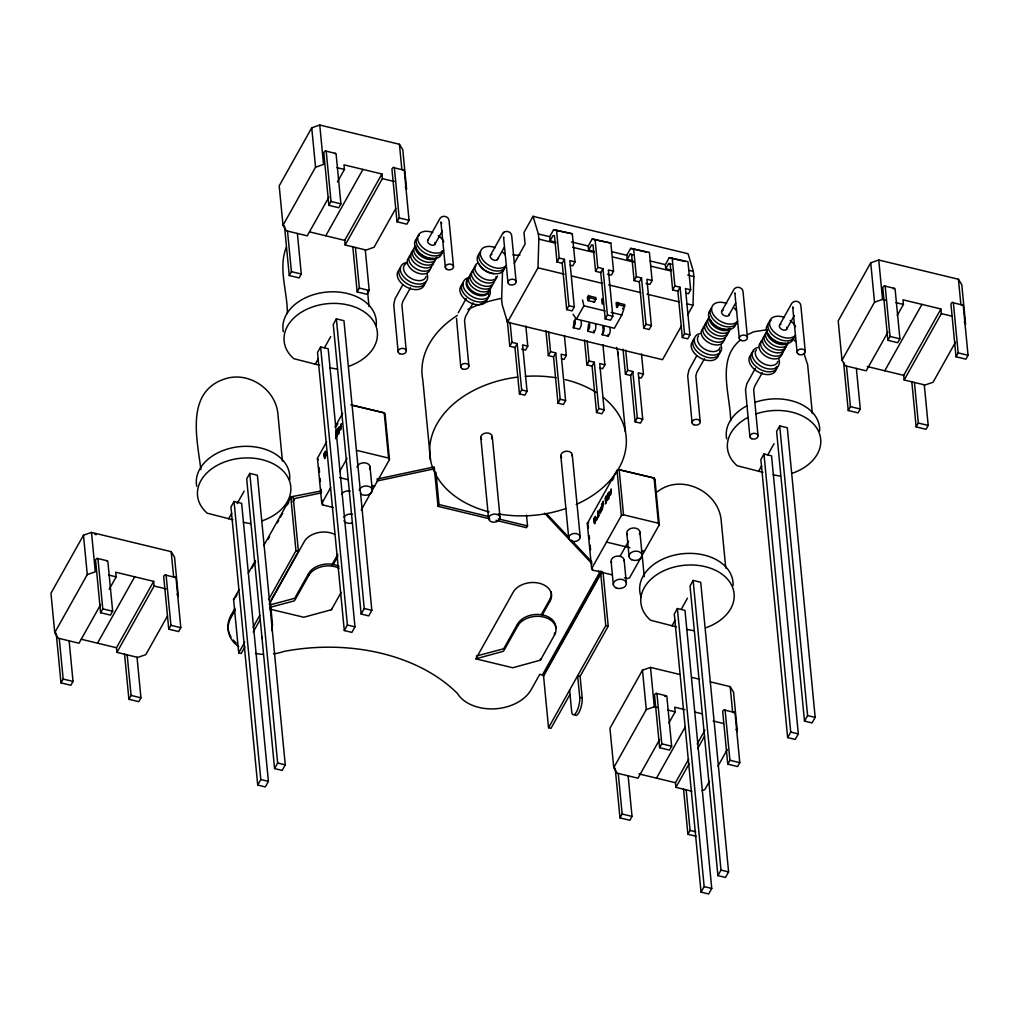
<?xml version="1.0" encoding="UTF-8"?>
<svg xmlns="http://www.w3.org/2000/svg" width="1019" height="1019" viewBox="0 0 1019 1019"><rect width="100%" height="100%" fill="white"/><g stroke="black" fill="none" stroke-linecap="round" stroke-linejoin="round"><path stroke-width="1.5" d="M502.533 270.736L501.666 299.433L502.163 304.605L507.5 322.246L662.516 359.682L681.584 325.672M507.5 322.246L537.981 267.819L538.86 239.121L538.35 233.95L533.026 216.308L688.054 253.744L693.379 271.385L693.875 276.557L693.009 305.254L687.672 314.782M456.512 318.374L460.766 366.967M573.035 314.272L576.448 319.087L614.393 328.245L621.832 314.973L623.794 309.165M286.326 247.248C277.869 268.417 287.613 291.778 287.345 313.572M458.232 312.833L466.231 298.491M335.799 434.667L336.448 433.546A2.178 0.675 -76.4 0 1 336.932 433.292L337.072 435.865L335.608 438.756M335.735 435.521L336.652 434.298L335.697 437.839M177 594.37L178.35 596.574L174.555 557.189L171.192 551.661L91.506 532.415L83.482 535.192L50.95 593.262L54.746 632.659L58.108 638.174L78.985 643.218L100.677 604.509M405.256 186.987L406.606 189.19L402.811 149.806L399.435 144.278L319.762 125.031L311.738 127.808L279.206 185.878L283.002 225.275L286.364 230.791L307.241 235.835L328.92 197.126M54.746 632.659L87.277 574.589L83.482 535.192M283.002 225.275L315.533 167.205L311.738 127.808M109.199 589.3L116.166 576.856L115.72 572.219L153.665 581.378L154.111 586.014L116.93 652.377L137.794 657.421L145.806 654.644L167.498 615.935M337.455 181.917L344.422 169.472L343.976 164.836L381.921 173.994L382.367 178.631L345.174 244.993L366.05 250.037L374.062 247.26L395.754 208.551M69.126 640.836L73.024 681.418L70.859 685.29L61 682.908L63.165 679.036L59.255 638.454M297.382 233.453L301.28 274.035L299.115 277.907L289.256 275.525L291.421 271.653L287.511 231.071M100.614 612.725L102.779 608.852L98.002 559.214A6.076 1.898 -76.4 0 0 95.531 559.941L100.614 612.725L110.472 615.107L112.65 611.234L107.874 561.596A6.076 1.898 -76.4 0 0 106.626 560.883M328.87 205.341L331.035 201.469L326.258 151.831A6.076 1.898 -76.4 0 0 323.787 152.557L328.87 205.341L338.728 207.723L340.906 203.851L336.117 154.213A6.076 1.898 -76.4 0 0 334.64 153.665M97.506 643.167L134.686 576.805M325.762 235.784L362.942 169.421M116.93 652.377L116.484 647.753L153.665 581.378M345.174 244.993L344.728 240.369L381.921 173.994M234.039 501.475L230.944 507.016L257.718 785.076L265.297 786.91L268.405 781.382L241.63 503.31L234.039 501.475L260.813 779.548L257.718 785.076M249.782 473.389L246.687 478.917L274.57 768.568L282.161 770.402L285.256 764.874L257.374 475.223L249.782 473.389L277.665 763.04L274.57 768.568M320.616 346.957L317.52 352.485L344.295 630.544L351.886 632.379L354.981 626.851L328.207 348.791L320.616 346.957L347.39 625.016L344.295 630.544M336.359 318.858L333.264 324.386L361.146 614.037L368.738 615.871L371.833 610.343L343.951 320.692L336.359 318.858L364.254 608.509L361.146 614.037M228.664 518.773L231.759 513.232M237.185 503.564L244.152 491.12M315.24 364.242L318.336 358.713M324.539 347.645L330.729 336.588M137.03 657.242L140.94 697.811L138.775 701.683L128.904 699.301L131.082 695.429L127.171 654.86M365.286 249.859L369.196 290.44L367.031 294.3L357.159 291.918L359.338 288.046L355.427 247.477M168.759 629.182L170.937 625.309L166.11 575.226L175.981 577.607L180.796 627.691L178.631 631.563L168.759 629.182L163.677 576.397A5.91 1.847 -76.4 0 1 166.11 575.226M397.015 221.798L399.193 217.926L394.366 167.842L404.237 170.224L409.052 220.308L406.887 224.18L397.015 221.798L391.933 169.014A5.91 1.847 -76.4 0 1 394.366 167.842M402.836 284.734L395.054 298.834L393.742 304.681L398.123 351.861M427.929 239.962L439.507 219.289C441.52 214.487 449.099 215.837 449.112 221.123L453.48 266.405M244.955 646.785L241.185 653.51L238.726 652.912L233.58 599.427L238.994 589.759M248.267 573.2L255.234 560.781M263.743 545.598L290.81 497.285A1.312 0.828 29.3 0 1 291.943 496.648L321.074 491.005M235.491 597.401L237.032 594.637M251.731 568.411L255.591 561.52M267.972 539.433L269.513 536.669M277.244 522.874L278.798 520.11M280.34 517.346L282.658 513.207M287.307 504.927L288.848 502.163M290.402 499.399L291.943 496.648M410.491 287.778L402.836 301.433L401.894 304.898L406.25 350.676M434.756 244.458L442.412 230.803M292.873 501.845L294.58 499.119L293.357 498.813L293.166 496.941M333.302 507.513L322.679 504.94L321.775 503.462L317.431 458.283L326.577 441.94M334.971 426.974L342.601 413.357M336.372 426.184L337.9 423.458M230.995 636.9A39.27 27.717 -5.5 0 1 231.096 615.196L234.981 608.279M238.739 646.683A39.27 27.717 -5.5 0 1 231.275 617.081L235.16 610.152M335.748 432.273L336.83 430.349L335.659 433.202M321.775 503.462L330.704 487.541M339.62 471.619L347.059 458.333M238.726 652.912L244.751 642.161M253.03 627.386L259.807 615.285M268.608 599.592L295.956 550.782L290.81 497.285M253.234 632.009L260.011 619.909M294.427 499.081A1.312 0.828 29.3 0 0 293.447 499.756L298.414 551.368L270.302 601.541L272.379 623.131A10.649 3.324 -76.4 0 1 271.716 630.532M269.194 604.216L304.197 541.739A19.96 14.088 -5.5 0 1 334.691 534.364M338.983 566.309A19.96 14.088 -5.5 0 0 308.502 573.684L295.192 597.427A3.821 1.185 -76.4 0 1 294.236 598.446L270.595 604.726M308.502 573.684L308.681 575.569L295.243 599.541A6.483 2.025 -76.4 0 1 293.88 600.993L270.124 607.311M490.547 255.094L502.125 234.434C504.138 229.517 511.729 231.007 511.755 236.23L516.111 281.511M473.134 302.898L465.479 316.552L464.524 320.59L468.893 365.821M497.399 259.578L504.29 247.286M361.21 509.971L389.475 459.544L385.118 414.351L384.227 412.873L350.829 404.81M331.57 565.43L337.786 554.323M333.302 564.526L337.964 556.196M533.026 216.308L523.983 232.459L525.091 244.05L514.251 263.399M341.123 592.396L331.914 608.827A3.821 1.185 -76.4 0 1 330.958 609.846L303.777 617.247L269.92 609.145M555.826 242.204L550.094 240.815L549.7 236.688L553.584 229.746L572.296 233.771L575.009 261.87L572.793 265.806L570.207 265.182M550.094 240.815L553.011 235.593L554.476 235.695L557.011 261.998L562.208 263.259L566.666 309.598L572.067 310.897L574.27 306.961L569.812 260.622L575.009 261.87M376.864 479.121L434.209 466.919L438.004 506.328L489.897 518.862M521.677 349.16L525.575 350.103L527.778 346.154L522.581 344.906L527.052 391.245L524.849 395.194L519.435 393.882L514.977 347.543L509.78 346.282L511.997 342.346L510.06 322.233M557.011 261.998L559.214 258.062L556.514 229.95M514.977 347.543L517.181 343.607L511.997 342.346M562.208 263.259L564.411 259.31L559.214 258.062M438.004 506.328L439.011 504.545L435.903 472.217M594.383 251.515L588.638 250.126L588.243 245.999L592.141 239.057L610.852 243.07L613.553 271.181L611.349 275.117L607.451 274.187M588.638 250.126L591.568 244.904L593.033 245.006L595.567 271.309L600.751 272.557L605.222 318.909L610.623 320.208L612.827 316.272L608.368 269.933L613.553 271.181M519.435 393.882L521.652 389.946L517.181 343.607M566.666 309.598L568.869 305.662L564.411 259.31M561.533 358.777L564.118 359.401L566.335 355.465L561.138 354.217L565.596 400.556L563.392 404.492L557.992 403.193L553.534 356.854L548.337 355.593L550.54 351.657L548.604 331.544M595.567 271.309L597.771 267.373L595.058 239.261M553.534 356.854L555.737 352.905L550.54 351.657M600.751 272.557L602.955 268.621L597.771 267.373M576.448 319.087L583.887 305.815L582.562 299.994M593.759 301.191A2.879 0.892 -76.4 0 0 595.032 301.28L595.949 297.612L589.886 296.147L588.74 298.159M581.097 320.565L581.365 323.316A2.879 0.892 -76.4 0 1 580.473 327.277L579.391 329.213L573.315 327.749L574.398 325.813A2.879 0.892 -76.4 0 0 575.289 321.851L575.022 319.1M589.886 296.147L588.969 299.815A2.879 0.892 -76.4 0 1 587.683 299.726L587.415 296.975M632.939 260.826L627.194 259.437L626.8 255.31L630.685 248.369L649.396 252.381L652.109 280.492L649.905 284.428L646.008 283.486M627.194 259.437L630.124 254.215L631.576 254.317L634.111 280.62L639.308 281.868L643.766 328.22L649.167 329.519L651.383 325.583L646.912 279.244L652.109 280.492M595.516 324.042L595.784 326.793A2.879 0.892 -76.4 0 1 594.892 330.755L593.81 332.691L587.734 331.226L588.816 329.29A2.879 0.892 -76.4 0 0 589.708 325.328L589.441 322.577M557.992 403.193L560.195 399.257L555.737 352.905M605.222 318.909L607.426 314.973L602.955 268.621M617.59 305.101L618.724 303.102L624.787 304.579L623.87 308.248A2.879 0.892 -76.4 0 1 622.596 308.158M609.935 327.519L610.203 330.283A2.879 0.892 -76.4 0 1 609.311 334.245L608.228 336.181L602.153 334.716L603.235 332.78A2.879 0.892 -76.4 0 0 604.127 328.806L603.859 326.055M618.724 303.102L617.807 306.783A2.879 0.892 -76.4 0 1 616.52 306.694L616.126 302.567M600.076 368.088L602.675 368.712L604.878 364.777L599.694 363.528L604.152 409.867L601.949 413.803L596.548 412.504L592.077 366.152L586.893 364.904L589.097 360.968L587.161 340.856M634.111 280.62L636.327 276.684L633.614 248.572M592.077 366.152L594.281 362.216L589.097 360.968M639.308 281.868L641.511 277.932L636.327 276.684M671.483 270.124L665.751 268.749L665.343 264.622L669.241 257.667L687.952 261.692L690.653 289.804L688.449 293.739L685.851 293.115M665.751 268.749L668.668 263.526L670.133 263.628L672.667 289.931L677.852 291.179L682.322 337.531L687.723 338.83L689.927 334.894L685.469 288.543L690.653 289.804M526.492 515.143L527.536 525.919L526.53 527.702L495.998 520.34M596.548 412.504L598.752 408.568L594.281 362.216M643.766 328.22L645.97 324.284L641.511 277.932M638.633 377.399L641.231 378.024L643.435 374.088L638.238 372.839L642.709 419.178L640.492 423.114L635.092 421.815L630.634 375.463L625.437 374.215L627.653 370.279L625.704 350.167M672.667 289.931L674.871 285.995L672.171 257.883M630.634 375.463L632.837 371.527L627.653 370.279M677.852 291.179L680.068 287.243L674.871 285.995M554.387 633.041L554.565 634.913L540.923 659.268A3.821 1.185 -76.4 0 1 539.968 660.287L512.735 667.751L475.86 658.847L513.194 592.205A19.96 14.088 -5.5 0 1 539.166 583.212A19.96 14.088 -5.5 0 1 550.082 601.108L541.522 616.38M555.852 628.175A19.96 14.088 -5.5 0 0 540.159 614.572A19.96 14.088 -5.5 0 0 517.512 624.125L504.201 647.88A3.821 1.185 -76.4 0 1 503.259 648.886L476.65 655.956A4.318 1.35 -76.4 0 0 476.395 656.096M517.512 624.125L517.69 626.01L504.252 649.982A6.483 2.025 -76.4 0 1 502.889 651.434L475.911 658.784M635.092 421.815L637.295 417.879L632.837 371.527M682.322 337.531L684.526 333.582L680.068 287.243M612.266 574.869L592.536 570.105L591.631 568.627L587.288 523.448L617.03 470.358L618.444 469.555L654.083 478.038L654.975 479.516L659.331 524.696L629.576 577.798L627.449 578.537L624.405 577.798M612.343 480.458L613.858 477.733M541.344 614.508L549.903 599.236A19.96 14.088 -5.5 0 0 551.19 591.912M696.779 355.72L688.997 369.821L687.685 375.667L692.079 422.834M721.872 310.935L733.451 290.275C735.476 285.46 743.042 286.81 743.068 292.109L747.424 337.391M704.435 358.764L696.779 372.419L695.837 375.871L700.193 421.662M728.7 315.444L735.591 303.152M591.631 568.627L621.386 515.538L617.03 470.358L619.17 469.619L623.526 514.799L658.427 523.231L659.331 524.696M569.825 694.716L550.999 728.318L548.54 727.732L543.56 676.106A1.312 0.828 29.3 0 0 542.401 674.922L599.478 572.742L600.701 573.035L543.471 675.177L539.79 674.285L531.256 689.519A39.932 28.188 -5.5 0 1 479.312 707.492A39.27 27.717 -5.5 0 1 457.378 693.404A169.638 119.745 -5.5 0 0 283.702 651.472A39.27 27.717 -5.5 0 1 273.614 653.88M543.56 676.106L600.79 573.977A1.312 0.828 29.3 0 0 599.631 572.78M620.087 556.285L628.57 541.165M548.54 727.732L605.757 625.59L600.79 573.977M575.06 715.071A10.649 3.324 -76.4 0 0 579.913 710.51A10.649 3.324 -76.4 0 0 582.193 697.939L580.104 676.361L608.216 626.175L603.07 572.691A1.312 0.828 29.3 0 0 602.866 572.181M755.372 368.305L746.825 383.781L745.513 389.627L749.895 436.794M779.701 324.895L791.279 304.235C793.304 299.433 800.87 300.783 800.896 306.069L805.252 351.351M762.263 372.725L754.608 386.379L753.665 389.831L758.021 435.623M786.528 329.404L794.183 315.75M679.609 674.438L650.504 667.407L642.479 670.171L609.948 728.254L613.744 767.638L617.106 773.166L637.97 778.198L659.662 739.488M964.254 321.966L965.592 324.169L961.809 284.785L958.433 279.257L878.76 260.023L870.736 262.787L838.204 320.87L842 360.255L845.362 365.783L866.226 370.814L887.918 332.105M677.38 608.534L674.285 614.062L701.059 892.134L708.651 893.969L711.746 888.428L684.972 610.368L677.38 608.534L704.154 886.606L701.059 892.134M693.124 580.435L690.029 585.976L717.911 875.627L725.503 877.448L728.598 871.92L700.715 582.269L693.124 580.435L721.006 870.086L717.911 875.627M763.957 454.015L760.862 459.544L787.636 737.603L795.228 739.437L798.323 733.909L771.549 455.85L763.957 454.015L790.731 732.075L787.636 737.603M779.701 425.917L776.605 431.445L804.488 721.095L812.079 722.93L815.175 717.401L787.292 427.751L779.701 425.917L807.596 715.567L804.488 721.095M672.005 625.819L675.1 620.291M681.303 609.235L687.494 598.166M758.582 471.3L761.677 465.772M767.88 454.703L774.071 443.647M613.744 767.638L646.275 709.568L642.479 670.171M842 360.255L874.531 302.184L870.736 262.787M668.961 722.891L675.164 711.835L674.718 707.199L684.934 709.67M897.217 315.508L903.42 304.452L902.974 299.815L940.919 308.974L941.365 313.61L904.171 379.985L925.048 385.016L933.06 382.252L955.529 342.155M628.124 775.816L632.022 816.397L629.857 820.27L619.985 817.888L622.163 814.015L618.253 773.434M856.368 368.432L860.278 409.014L858.113 412.886L848.241 410.504L850.419 406.632L846.509 366.05M659.611 747.704L661.777 743.832L657 694.194A6.076 1.898 -76.4 0 0 654.529 694.92L659.611 747.704L669.47 750.086L671.648 746.214L666.859 696.576A6.076 1.898 -76.4 0 0 664.885 696.55M887.867 340.321L890.033 336.448L885.256 286.81A6.076 1.898 -76.4 0 0 882.785 287.536L887.867 340.321L897.726 342.702L899.904 338.83L895.115 289.192A6.076 1.898 -76.4 0 0 893.396 288.874M656.503 778.147L685.163 726.993M884.759 370.763L921.94 304.401M691.799 791.203L675.915 787.369L675.47 782.732L688.64 759.219M697.162 744.01L704.919 730.19M904.171 379.985L903.726 375.349L940.919 308.974M675.915 787.369L689.086 763.855M697.607 748.647L704.588 736.202M709.453 781.331L704.804 789.636L702.129 790.553M717.975 766.122L727.273 749.538M696.359 836.332L687.901 834.294L690.067 830.421L686.169 789.84M924.284 384.838L928.194 425.42L926.029 429.292L916.157 426.91L918.323 423.038L914.425 382.456M727.757 764.161L729.935 760.289L725.108 710.205L734.966 712.587L739.794 762.671L737.629 766.543L727.757 764.161L722.675 711.389A5.91 1.847 -76.4 0 1 725.108 710.205M956.013 356.777L958.178 352.905L953.364 302.821L963.222 305.203L968.05 355.287L965.885 359.159L956.013 356.777L950.931 304.006A5.91 1.847 -76.4 0 1 953.364 302.821M332.245 608.241L332.118 608.458A6.483 2.025 -76.4 0 1 330.767 609.897L330.767 609.897M541.255 658.682L541.127 658.898A6.483 2.025 -76.4 0 1 539.777 660.337M603.248 301.509L602.764 298.745M503.462 232.816L504.176 232.141M740.647 339.811C716.102 359.261 730.305 395.079 730.687 420.63M657.319 491.846C680.31 473.262 717.656 490.661 721.07 519.282L725.77 568.092M587.288 523.448L588.689 522.658M747.322 334.78L753.843 331.761L767.205 329.685M315.533 167.205L323.545 164.428L319.762 125.031M87.277 574.589L95.302 571.812L91.506 532.415M874.531 302.184L882.543 299.408L885.524 300.134M621.386 515.538L623.526 514.799M646.275 709.568L654.287 706.791L657.268 707.517M293.357 498.813L321.252 492.878M377.043 481.006L434.4 468.791M337.06 369.107L329.85 367.77M780.401 476.166L773.192 474.829M250.483 523.639L243.274 522.301M693.824 630.697L686.615 629.347M572.296 233.771L553.584 229.746M610.852 243.07L592.141 239.057M351.619 405.129L384.227 412.873L388.57 458.066L389.475 459.544M618.444 469.555L654.083 478.038L658.427 523.231M325.647 151.029L335.518 153.41M884.645 286.008L894.516 288.39M336.971 167.664L344.422 169.472M382.367 178.631L394.289 181.509M895.968 302.656L903.42 304.452M941.365 313.61L951.797 316.132M630.685 248.369L646.479 252.177M669.241 257.667L685.023 261.488M630.124 254.215L632.99 254.903M668.668 263.526L671.546 264.214M538.35 233.95L549.7 236.688M571.544 241.974L588.243 245.999M611.617 251.642L626.8 255.31M650.173 260.953L665.343 264.622M688.793 270.277L693.379 271.385M538.86 239.121L555.737 243.197M572.627 247.273L594.115 252.47M612.534 256.915L634.022 262.1M650.899 266.176L670.859 270.99M687.736 275.079L693.875 276.557M331.035 201.469L340.906 203.851M399.193 217.926L409.052 220.308M890.033 336.448L899.904 338.83M958.178 352.905L968.05 355.287M537.981 267.819L564.08 274.124M571.748 275.983L602.458 283.397M608.598 284.874L640.824 292.657M646.963 294.134L679.202 301.917M686.87 303.777L693.009 305.254M590.052 297.879L596.115 299.344M618.89 304.847L624.953 306.311M309.712 231.912L344.728 240.369M867.245 366.534L903.726 375.349M588.141 300.592L594.217 302.057M583.887 305.815L605.133 310.948M611.209 312.413L621.832 314.973M568.869 305.662L574.27 306.961M607.426 314.973L612.827 316.272M645.97 324.284L651.383 325.583M684.526 333.582L689.927 334.894M291.421 271.653L301.28 274.035M359.338 288.046L369.196 290.44M850.419 406.632L860.278 409.014M918.323 423.038L928.194 425.42M521.652 389.946L527.052 391.245M560.195 399.257L565.596 400.556M598.752 408.568L604.152 409.867M637.295 417.879L642.709 419.178M319.622 365.299L293.803 358.663A46.836 33.054 -5.5 0 1 305.433 309.954A46.836 33.054 -5.5 0 1 372.075 319.151A46.836 33.054 -5.5 0 1 348.829 366.267M762.964 472.357L737.145 465.721A46.836 33.054 -5.5 0 1 747.908 417.446M356.701 450.373L388.57 458.066M339.569 477.631L348.332 479.745M371.68 485.375L374.597 486.088M606.509 542.083L629.857 547.725M641.537 550.54L644.454 551.254M439.011 504.545L489.107 516.633M498.329 518.862L527.536 525.919M601.745 571.455L600.522 571.162L600.701 573.035L598.548 570.729M233.045 519.83L207.226 513.194A46.836 33.054 -5.5 0 1 218.856 464.473A46.836 33.054 -5.5 0 1 285.486 473.682A46.836 33.054 -5.5 0 1 262.252 520.785M676.387 626.876L650.568 620.253A46.836 33.054 -5.5 0 1 662.197 571.532A46.836 33.054 -5.5 0 1 728.827 580.741A46.836 33.054 -5.5 0 1 705.594 627.844M295.956 550.782L298.414 551.368M605.757 625.59L608.216 626.175M691.876 677.393L699.531 679.24M710.256 681.838L730.177 686.64L733.553 692.168L737.348 731.553L735.998 729.349M364.254 608.509L371.833 610.343M807.596 715.567L815.175 717.401M97.391 558.412L107.262 560.794M656.389 693.391L666.26 695.773M580.104 676.361L577.646 675.763L579.735 697.34A10.649 3.324 -76.4 0 1 576.436 712.026A10.649 3.324 -76.4 0 1 571.697 711.682L569.621 690.092M347.39 625.016L354.981 626.851M790.731 732.075L798.323 733.909M695.149 712.128L702.448 713.899M108.715 575.047L116.166 576.856M154.111 586.014L166.033 588.893M667.712 710.039L675.164 711.835M713.109 720.993L723.541 723.515M579.735 697.34L582.193 697.939M102.779 608.852L112.65 611.234M170.937 625.309L180.796 627.691M661.777 743.832L671.648 746.214M729.935 760.289L739.794 762.671M81.456 639.295L116.484 647.753M638.989 773.918L675.47 782.732M63.165 679.036L73.024 681.418M131.082 695.429L140.94 697.811M622.163 814.015L632.022 816.397M690.067 830.421L695.71 831.784M277.665 763.04L285.256 764.874M721.006 870.086L728.598 871.92M260.813 779.548L268.405 781.382M704.154 886.606L711.746 888.428M653.345 477.987L654.975 479.516M383.488 412.822L385.118 414.351M546.502 513.614L569.188 537.777M571.353 540.083L591.873 561.953M544.515 513.181L592.064 563.825M793.699 339.403L795.572 341.582M793.457 308.324L792.68 306.859L797.125 352.498M441.686 223.39L440.909 221.925L445.354 267.551M317.431 458.283L318.323 459.76M735.043 293.561L734.852 292.899L739.297 338.537M503.743 237.72L503.552 237.07L507.984 282.696M617.463 305.089L617.183 302.223M588.638 298.147L588.345 295.255M803.915 353.3L807.659 364.764L812.36 413.574M958.433 279.257L960.866 304.477M911.788 381.514L916.157 426.91M878.76 260.023L882.543 299.408M843.617 362.42L848.241 410.504M730.177 686.64L732.61 711.861M683.532 788.897L687.901 834.294M641.499 353.975L643.435 374.088M623.029 349.224L625.437 374.215M639.856 531.676L644.263 576.729M650.504 667.407L654.287 706.791M617.743 351.835L625.449 431.827M608.063 334.436L608.228 336.181M626.851 533.561L629.092 556.731M601.707 299.077L602.102 303.203A2.879 0.892 -76.4 0 0 603.388 303.293M602.789 326.284L603.197 330.551L602.153 334.716M624.112 559.775L626.341 582.944M602.942 344.664L604.878 364.777M593.644 330.958L593.81 332.691M588.511 324.182L587.734 331.226M611.12 561.66L613.349 584.83M584.486 339.926L586.893 364.904M574.092 320.692L573.315 327.749M615.209 768.25L619.985 817.888M588.18 524.925L588.485 528.033M589.237 535.828L589.53 538.949M590.128 545.178L590.587 549.852M592.23 566.984L592.536 570.105M564.399 335.353L566.335 355.465M572.283 454.92L580.193 537.14A5.757 4.063 -5.5 0 1 571.684 541.178A5.757 4.063 -5.5 0 1 571.493 534.147A5.757 4.063 -5.5 0 1 580.193 537.14M560.807 455.633L568.717 537.841M545.929 330.615L548.337 355.593M525.842 326.055L527.778 346.154M549.903 599.236L550.082 601.108M507.233 319.737L509.78 346.282M492.253 436.68L500.062 517.779A5.757 4.063 -5.5 0 1 491.54 521.83A5.757 4.063 -5.5 0 1 491.362 514.799A5.757 4.063 -5.5 0 1 500.062 517.779M480.777 437.393L488.585 518.493M430.527 460.104L422.834 380.112A98.588 69.598 -5.5 0 1 457.353 315.393M399.435 144.278L401.868 169.485M367.502 290.772L369.018 306.515M352.791 246.534L357.159 291.918M369.986 466.511L372.228 489.68M319.074 467.543L319.52 472.217M320.119 478.459L320.425 481.567M321.176 489.362L321.469 492.47M322.221 500.265L322.679 504.94M284.467 225.887L289.256 275.525M282.429 461.047L277.728 412.236C274.328 387.908 247.26 370.712 223.925 379.234C185.369 392.557 197.215 439.66 200.909 469.67M231.096 615.196L231.275 617.081M171.192 551.661L173.612 576.869M124.535 653.918L128.904 699.301M56.211 633.27L61 682.908M733.247 712.689A5.91 1.847 -76.4 0 1 734.966 712.587M94.691 534.198A6.573 4.636 -5.5 0 1 96.181 534.733M174.708 577.263A5.91 1.847 -76.4 0 1 175.981 577.607M961.503 305.305A5.91 1.847 -76.4 0 1 963.222 305.203M402.964 169.88A5.91 1.847 -76.4 0 1 404.237 170.224M561.635 457.62A5.757 4.063 -5.5 0 1 565.685 451.29A5.757 4.063 -5.5 0 1 572.118 455.99M481.592 439.367A5.757 4.063 -5.5 0 1 486.407 432.973A5.757 4.063 -5.5 0 1 491.527 438.756M603.439 397.576A98.588 69.598 -5.5 0 1 576.194 504.456M566.093 508.443A98.588 69.598 -5.5 0 1 498.355 513.907M489.235 511.946A98.588 69.598 -5.5 0 1 430.731 440.233A98.588 69.598 -5.5 0 1 517.652 377.094M525.218 376.38A98.588 69.598 -5.5 0 1 556.094 377.769M565.176 379.603A98.588 69.598 -5.5 0 1 595.873 392.213M467.912 309.445A98.588 69.598 -5.5 0 1 501.017 298.503M616.673 347.403A98.588 69.598 -5.5 0 1 618.227 354.816M785.203 346.498A12.33 7.834 29.3 0 1 771.676 351.428A12.33 7.834 29.3 0 1 763.537 337.022M783.344 349.81A12.33 7.834 29.3 0 1 769.816 354.752A12.33 7.834 29.3 0 1 761.677 340.333M786.579 345.887A12.33 7.834 29.3 0 1 770.402 347.135A12.33 7.834 29.3 0 1 766.721 332.895M788.133 343.123A12.33 7.834 29.3 0 1 773.332 345.186A12.33 7.834 29.3 0 1 766.645 331.493M788.744 342.18A12.33 7.834 29.3 0 1 774.886 342.422A12.33 7.834 29.3 0 1 767.256 330.551M785.496 343.237A12.33 7.834 29.3 0 1 768.313 333.939M793.47 338.575A14.788 9.413 29.3 0 1 774.058 340.066A14.788 9.413 29.3 0 1 769.651 322.985M795.024 335.799A14.788 9.413 29.3 0 1 775.599 337.302A14.788 9.413 29.3 0 1 771.192 320.208M795.444 335.226A14.788 9.413 29.3 0 1 778.631 335.417A14.788 9.413 29.3 0 1 769.74 320.998A14.788 9.413 29.3 0 1 784.503 317.457M790.12 320.501A14.788 9.413 29.3 0 1 795.61 326.691M778.694 358.612A14.788 9.413 29.3 0 1 771.37 369.056A14.788 9.413 29.3 0 1 753.805 359.541A14.788 9.413 29.3 0 1 758.06 347.441M777.905 361.376A12.33 7.834 29.3 0 1 763.104 363.439A12.33 7.834 29.3 0 1 756.416 349.746M781.79 352.574A12.33 7.834 29.3 0 1 766.823 356.803A12.33 7.834 29.3 0 1 761.766 341.747M777.663 366.776A14.788 9.413 29.3 0 1 758.251 368.267A14.788 9.413 29.3 0 1 753.843 351.186M776.325 366.955A14.788 9.413 29.3 0 1 760.098 372.878A14.788 9.413 29.3 0 1 750.328 355.58M786.719 327.303A4.114 2.611 29.3 0 1 784.655 330.194A4.114 2.611 29.3 0 1 779.777 327.532A4.114 2.611 29.3 0 1 780.987 324.182M727.375 332.525A12.33 7.834 29.3 0 1 713.848 337.467A12.33 7.834 29.3 0 1 705.708 323.061M725.35 338.002A12.33 7.834 29.3 0 1 709.16 339.251A12.33 7.834 29.3 0 1 705.492 325.01M728.751 331.927A12.33 7.834 29.3 0 1 712.574 333.162A12.33 7.834 29.3 0 1 708.906 318.934M730.305 329.15A12.33 7.834 29.3 0 1 715.504 331.226A12.33 7.834 29.3 0 1 708.816 317.52M729.286 329.57A12.33 7.834 29.3 0 1 715.669 327.634A12.33 7.834 29.3 0 1 709.428 316.578M729.897 328.475A12.33 7.834 29.3 0 1 710.485 319.979M735.642 324.602A14.788 9.413 29.3 0 1 717.885 327.086A14.788 9.413 29.3 0 1 709.861 310.655M737.196 321.838A14.788 9.413 29.3 0 1 719.439 324.322A14.788 9.413 29.3 0 1 711.402 307.891M737.616 321.265A14.788 9.413 29.3 0 1 720.802 321.456A14.788 9.413 29.3 0 1 711.912 307.037A14.788 9.413 29.3 0 1 726.674 303.496M734.24 308.146A14.788 9.413 29.3 0 1 736.61 310.833M720.866 344.651A14.788 9.413 29.3 0 1 713.555 355.083A14.788 9.413 29.3 0 1 695.977 345.581A14.788 9.413 29.3 0 1 700.231 333.48M720.076 347.403A12.33 7.834 29.3 0 1 705.275 349.479A12.33 7.834 29.3 0 1 698.588 335.773M723.796 340.766A12.33 7.834 29.3 0 1 707.619 342.015A12.33 7.834 29.3 0 1 703.938 327.774M720.038 350.23A14.788 9.413 29.3 0 1 703.823 356.141A14.788 9.413 29.3 0 1 694.054 338.856M718.293 355.58A14.788 9.413 29.3 0 1 698.868 357.07A14.788 9.413 29.3 0 1 694.461 339.989M729.082 314.119A4.114 2.611 29.3 0 1 723.617 315.228A4.114 2.611 29.3 0 1 723.172 310.222M494.037 282.148A12.33 7.834 29.3 0 1 477.86 283.397A12.33 7.834 29.3 0 1 474.179 269.156M496.062 276.671A12.33 7.834 29.3 0 1 481.095 280.9A12.33 7.834 29.3 0 1 476.039 265.844M492.483 284.912A12.33 7.834 29.3 0 1 476.306 286.161A12.33 7.834 29.3 0 1 472.638 271.92M491.107 285.524A12.33 7.834 29.3 0 1 476.14 289.753A12.33 7.834 29.3 0 1 471.084 274.684M489.387 290.44A12.33 7.834 29.3 0 1 473.211 291.689A12.33 7.834 29.3 0 1 469.53 277.448M488.942 289.396A12.33 7.834 29.3 0 1 475.414 294.325A12.33 7.834 29.3 0 1 467.275 279.919M489.566 288.797A14.788 9.413 29.3 0 1 482.242 299.229A14.788 9.413 29.3 0 1 464.664 289.727A14.788 9.413 29.3 0 1 468.931 277.627M488.738 294.376A14.788 9.413 29.3 0 1 472.51 300.287A14.788 9.413 29.3 0 1 462.741 283.002M486.98 299.726A14.788 9.413 29.3 0 1 467.568 301.216A14.788 9.413 29.3 0 1 463.161 284.135M504.329 268.749A14.788 9.413 29.3 0 1 484.917 270.252A14.788 9.413 29.3 0 1 480.509 253.158M493.706 273.627A12.33 7.834 29.3 0 1 479.172 264.125M497.438 276.06A12.33 7.834 29.3 0 1 481.261 277.308A12.33 7.834 29.3 0 1 477.593 263.08M505.883 265.984A14.788 9.413 29.3 0 1 488.126 268.468A14.788 9.413 29.3 0 1 480.102 252.037M506.316 265.411A14.788 9.413 29.3 0 1 489.489 265.602A14.788 9.413 29.3 0 1 480.599 251.183A14.788 9.413 29.3 0 1 495.361 247.642M502.927 252.292A14.788 9.413 29.3 0 1 505.309 254.979M497.769 258.253A4.114 2.611 29.3 0 1 492.317 259.386A4.114 2.611 29.3 0 1 491.846 254.368M433.253 263.704A12.33 7.834 29.3 0 1 417.077 264.953A12.33 7.834 29.3 0 1 413.408 250.712M431.394 267.029A12.33 7.834 29.3 0 1 415.217 268.277A12.33 7.834 29.3 0 1 411.549 254.037M434.807 260.94A12.33 7.834 29.3 0 1 420.006 263.017A12.33 7.834 29.3 0 1 413.319 249.311M436.349 258.176A12.33 7.834 29.3 0 1 421.56 260.253A12.33 7.834 29.3 0 1 414.86 246.547M436.973 257.234A12.33 7.834 29.3 0 1 423.114 257.476A12.33 7.834 29.3 0 1 415.485 245.604M433.725 258.304A12.33 7.834 29.3 0 1 415.93 246.649M441.902 251.043A14.788 9.413 29.3 0 1 425.675 256.954A14.788 9.413 29.3 0 1 415.905 239.669M443.24 250.865A14.788 9.413 29.3 0 1 423.828 252.355A14.788 9.413 29.3 0 1 419.42 235.274M443.673 250.279A14.788 9.413 29.3 0 1 426.846 250.483A14.788 9.413 29.3 0 1 417.968 236.064A14.788 9.413 29.3 0 1 432.731 232.51M438.348 235.555A14.788 9.413 29.3 0 1 443.838 241.745M426.923 273.665A14.788 9.413 29.3 0 1 419.599 284.11A14.788 9.413 29.3 0 1 402.034 274.595A14.788 9.413 29.3 0 1 406.288 262.507M426.133 276.429A12.33 7.834 29.3 0 1 409.944 277.678A12.33 7.834 29.3 0 1 406.275 263.437M429.852 269.793A12.33 7.834 29.3 0 1 413.663 271.041A12.33 7.834 29.3 0 1 409.995 256.801M425.891 281.83A14.788 9.413 29.3 0 1 408.135 284.314A14.788 9.413 29.3 0 1 400.11 267.882M424.337 284.594A14.788 9.413 29.3 0 1 406.594 287.078A14.788 9.413 29.3 0 1 398.556 270.646M434.935 242.356A4.114 2.611 29.3 0 1 430.604 244.764A4.114 2.611 29.3 0 1 428.477 239.503M641.308 597.491A46.836 33.054 -5.5 0 1 681.061 553.916A46.836 33.054 -5.5 0 1 733.069 585.619M196.743 486.241A46.836 33.054 -5.5 0 1 241.796 446.462A46.836 33.054 -5.5 0 1 289.6 480.025M755.983 413.969A46.836 33.054 -5.5 0 1 817.149 428.744A46.836 33.054 -5.5 0 1 792.171 473.326M726.662 438.781A46.836 33.054 -5.5 0 1 746.8 405.868M754.862 402.378A46.836 33.054 -5.5 0 1 819.645 431.101M283.32 331.723A46.836 33.054 -5.5 0 1 328.373 291.943A46.836 33.054 -5.5 0 1 376.189 325.494M520.008 254.928A16.431 11.604 -5.5 0 1 512.926 254.865M627.309 534.708A6.573 4.636 -5.5 0 1 633.321 527.969A6.573 4.636 -5.5 0 1 639.423 534.083M611.566 562.806A6.573 4.636 -5.5 0 1 616.724 556.145A6.573 4.636 -5.5 0 1 624.112 560.985M356.994 467.186A6.573 4.636 -5.5 0 1 365.159 462.881A6.573 4.636 -5.5 0 1 369.566 468.918M359.223 490.356A6.573 4.636 -5.5 0 1 368.203 486.203A6.573 4.636 -5.5 0 1 370.941 493.183A6.573 4.636 -5.5 0 1 360.548 493.731M352.523 522.887A6.573 4.636 -5.5 0 1 343.938 520.811M343.912 517.257A6.573 4.636 -5.5 0 1 352.459 514.302M341.683 494.088A6.573 4.636 -5.5 0 1 350.23 491.133M233.58 599.427A1.312 0.828 29.3 0 1 234.714 598.777M262.214 638.569A10.649 3.324 -76.4 0 1 261.883 636.875M263.169 654.364A39.27 27.717 -5.5 0 1 255.54 653.421M236.281 643.04A39.27 27.717 -5.5 0 1 233.338 640.11M308.681 575.569A19.96 14.088 -5.5 0 1 339.161 568.194M517.69 626.01A19.96 14.088 -5.5 0 1 543.662 617.017A19.96 14.088 -5.5 0 1 554.565 634.913M597.911 511.169L597.835 517.779L599.274 515.219L598.688 515.589L597.911 511.169M323.94 454.487C325.023 467.899 327.659 442.654 323.94 454.487M337.442 430.387C338.537 443.8 341.161 418.554 337.442 430.387M593.81 519.652C594.892 533.064 597.516 507.819 593.81 519.652M607.095 499.654L605.464 503.921L606.662 499.947L605.35 501.233L605.069 498.406L606.687 495.514L605.655 499.832L606.318 498.711A2.178 0.675 -76.4 0 1 606.789 498.457L607.095 499.654M607.311 495.552C608.394 508.965 611.018 483.719 607.311 495.552M324.335 453.926C324.883 464.537 326.666 447.265 324.335 453.926M337.837 429.827C338.384 440.437 340.168 423.165 337.837 429.827M594.192 519.091C594.905 529.944 596.382 512.328 594.192 519.091M607.693 494.992C608.241 505.602 610.024 488.33 607.693 494.992M341.021 424.477L340.728 428.744L339.824 426.63L339.416 427.343L340.639 430.005L341.416 423.789L341.021 424.477M610.878 489.642L610.585 493.909L609.68 491.795L609.273 492.508L610.496 495.17L611.273 488.954L610.878 489.642M601.172 511.283L600.025 513.563L599.452 510.048L599.822 509.385L600.28 512.57L601.197 506.94L601.172 511.283M327.048 453.035L326.679 454.933L327.048 453.035M603.388 501.412L601.63 504.558L602.153 510.06L603.541 503.717L602.229 506.061L602.076 504.507L603.388 501.412M596.905 518.2L596.535 520.098L596.905 518.2M798.692 354.345A4.114 2.904 -5.5 0 0 805.252 352.103A4.114 2.904 -5.5 0 0 799.622 349.313A4.114 2.904 -5.5 0 0 798.692 354.345M751.487 438.641A4.114 2.904 -5.5 0 0 758.021 436.374A4.114 2.904 -5.5 0 0 752.379 433.61A4.114 2.904 -5.5 0 0 751.487 438.641M740.864 340.384A4.114 2.904 -5.5 0 0 747.424 338.142A4.114 2.904 -5.5 0 0 741.794 335.353A4.114 2.904 -5.5 0 0 740.864 340.384M693.659 424.681A4.114 2.904 -5.5 0 0 700.206 422.414A4.114 2.904 -5.5 0 0 694.55 419.637A4.114 2.904 -5.5 0 0 693.659 424.681M462.333 368.814A4.114 2.904 -5.5 0 0 468.893 366.573A4.114 2.904 -5.5 0 0 463.263 363.783A4.114 2.904 -5.5 0 0 462.333 368.814M509.576 284.543A4.114 2.904 -5.5 0 0 516.111 282.276A4.114 2.904 -5.5 0 0 510.468 279.499A4.114 2.904 -5.5 0 0 509.576 284.543M446.921 269.398A4.114 2.904 -5.5 0 0 453.48 267.169A4.114 2.904 -5.5 0 0 447.851 264.367A4.114 2.904 -5.5 0 0 446.921 269.398M399.703 353.695A4.114 2.904 -5.5 0 0 406.25 351.44A4.114 2.904 -5.5 0 0 400.594 348.664A4.114 2.904 -5.5 0 0 399.703 353.695M631.614 559.686A6.573 4.636 -5.5 0 0 642.097 556.068A6.573 4.636 -5.5 0 0 633.041 551.623A6.573 4.636 -5.5 0 0 631.614 559.686M615.884 587.785A6.573 4.636 -5.5 0 0 626.354 584.154A6.573 4.636 -5.5 0 0 617.297 579.722A6.573 4.636 -5.5 0 0 615.884 587.785"/></g></svg>
